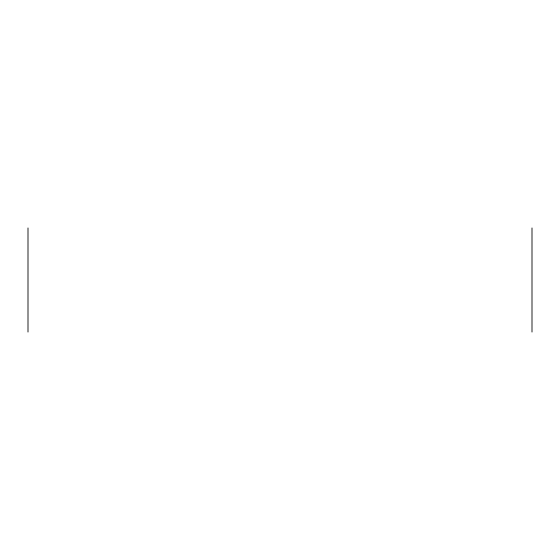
<?xml version="1.0" encoding="UTF-8"?>
<svg xmlns="http://www.w3.org/2000/svg" width="560" height="560" viewBox="0 0 560 560"><rect width="100%" height="100%" fill="white"/><g stroke="black" fill="none" stroke-linecap="round" stroke-linejoin="round"><path stroke-width="0.84" d="M532 227.955L532 332.045M28 227.955L28 332.045"/></g></svg>
